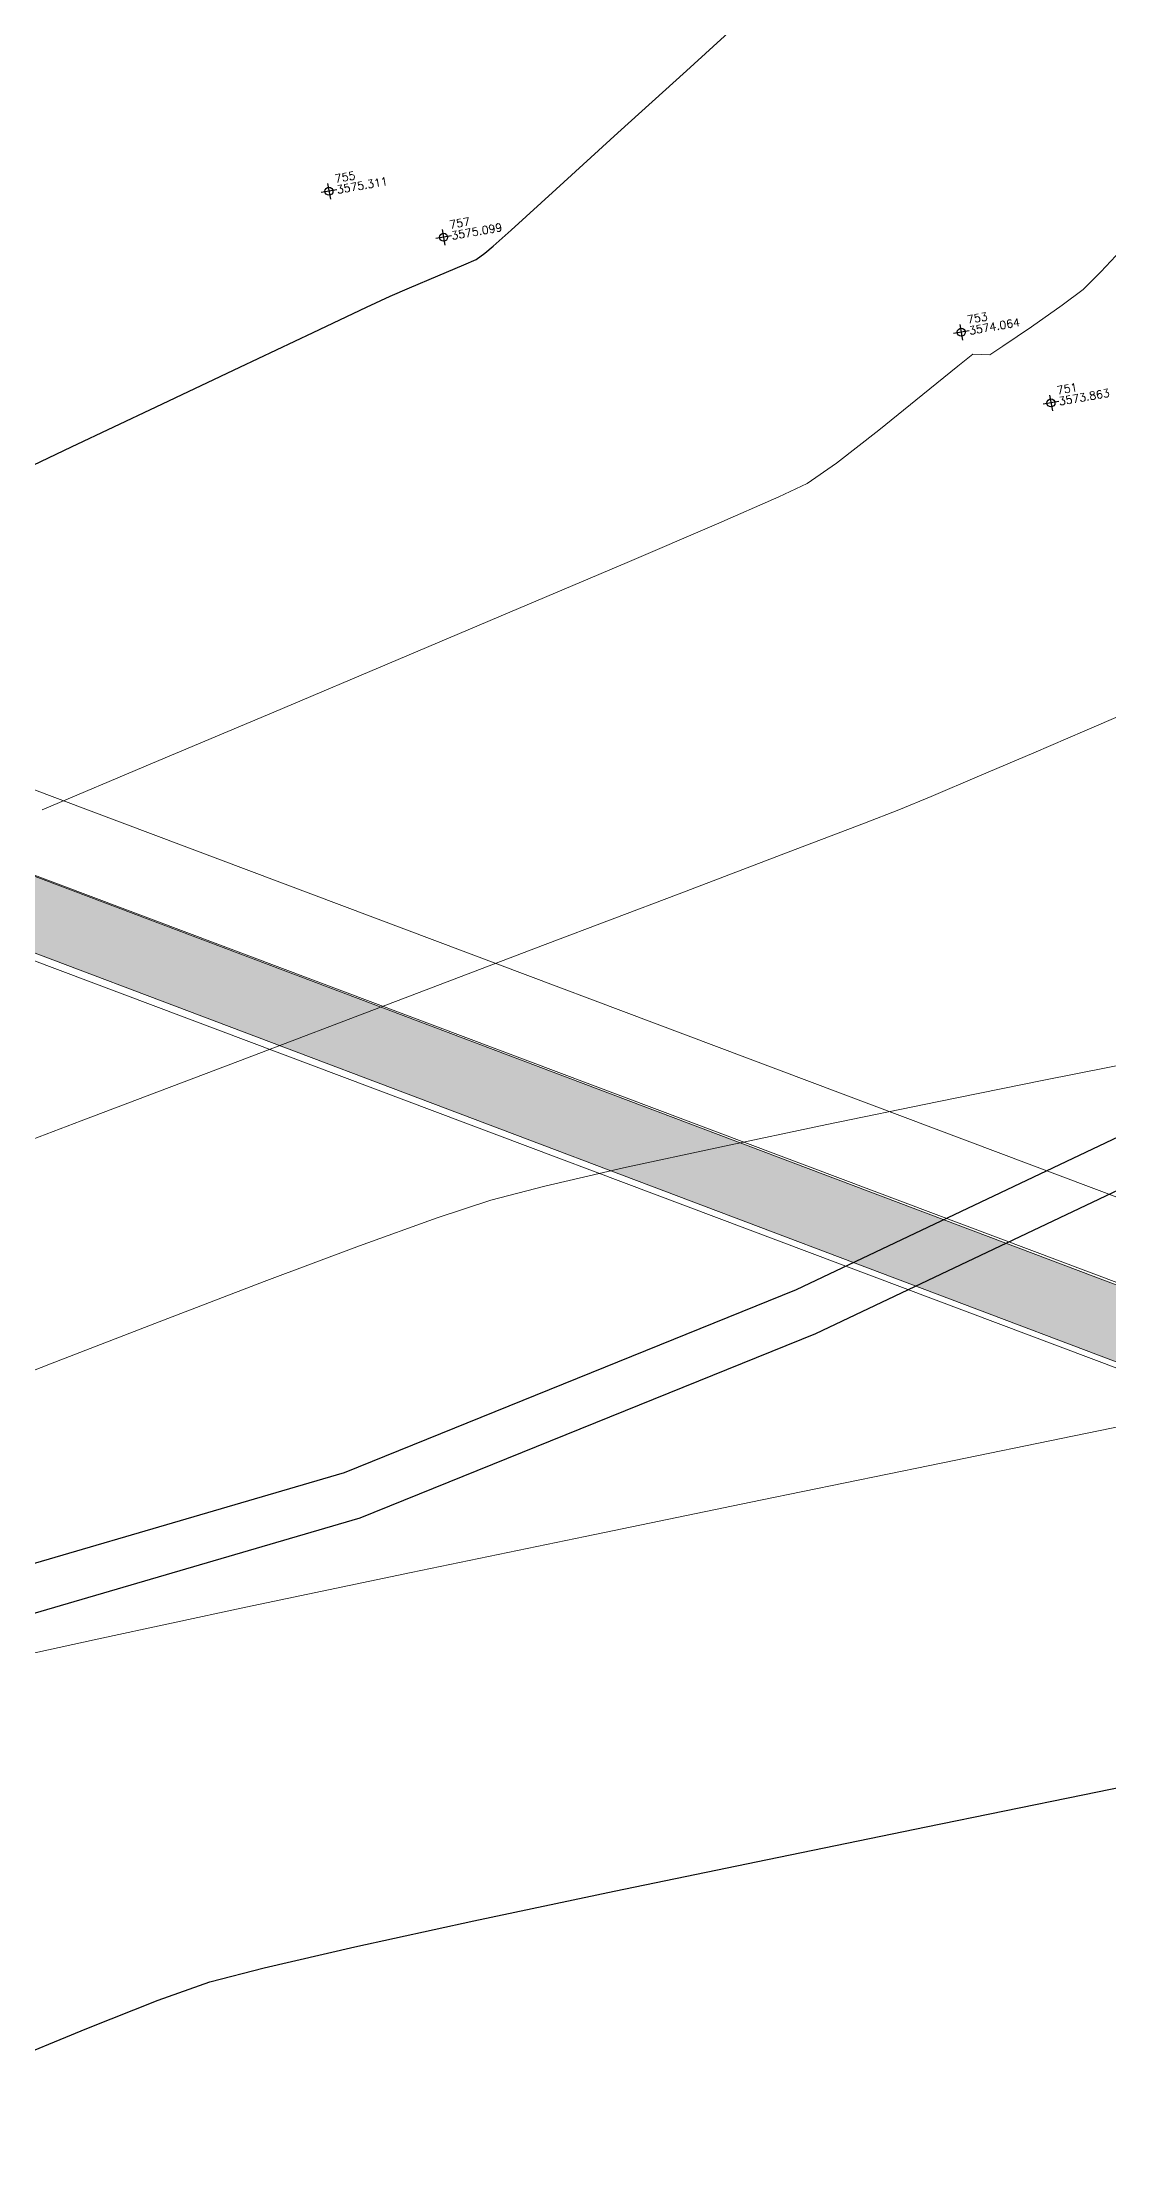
# Model space of a CAD drawing. Header units: millimetres. Extents: x 736950 to 740938, y 8500595 to 8502163.
# Drawn here: x 738134.2 to 738147.54, y 8501359.87 to 8501386.19 of the extents above; entities that cross this region are included whole.
import ezdxf

# ---------------------------------------------------------------- set-up
doc = ezdxf.new("R2010")
doc.units = ezdxf.units.MM
for name, color, linetype, lineweight in [('camino', 22, 'Continuous', 5), ('CAMINO ACTUAL', 1, 'Continuous', 13), ('CONT-MJR', 80, 'Continuous', 30), ('CONT-MNR', 96, 'Continuous', 15), ('COTAS', 40, 'Continuous', 5), ('pista', 251, 'Continuous', 5)]:
    doc.layers.add(name, color=color, linetype=linetype, lineweight=lineweight)
doc.layers.add('CANAL', color=130, linetype='Continuous')
doc.styles.add('5mm', font='arial.ttf', dxfattribs={"height": 3})
doc.styles.add('COTAS', font='arial.ttf')
doc.dimstyles.new('Copy of GenDist', dxfattribs={"dimtxt": 2, "dimasz": 2, "dimexe": 0.18, "dimexo": 0.0625, "dimgap": 1, "dimtad": 2, "dimdec": 3, "dimzin": 1, "dimdsep": 46, "dimtxsty": 'COTAS', "dimcen": 0.09, "dimadec": 3, "dimazin": 0, "dimtfac": 1, "dimtdec": 3, "dimtofl": 0, "dimtmove": 0, "dimatfit": 3, "dimfxl": 1, "dimtolj": 1, "dimtzin": 0, "dimarcsym": 0})

# ---------------------------------------------------------------- blocks, each defined once
blk = doc.blocks.new('*D166')
at = {"layer": 'COTAS', "color": 0, "lineweight": -2, "transparency": 16777216}
for p, q in [((738158.5585231122, 8501412.1130792), (738158.7924768808, 8501411.226644795)), ((738156.8127603072, 8501410.890308227), (738044.4536228252, 8501381.235724028)), ((738042.3318203439, 8501381.437740989), (738042.5657741125, 8501380.551306585))]:
    blk.add_line(p, q, dxfattribs=at)
at = {"layer": 'COTAS', "color": 0, "transparency": 16777216}
for points in [[(738156.727697473, 8501411.212605335), (738156.8978231417, 8501410.56801112), (738158.7465429504, 8501411.400685234)], [(738044.368559991, 8501381.558021136), (738044.5386856596, 8501380.913426923), (738042.519840182, 8501380.725347023)]]:
    blk.add_solid(points, dxfattribs=at)
at = {"layer": 'Defpoints', "color": 0, "transparency": 16777216}
for p in [(738158.5425738308, 8501412.173509907), (738042.3158710625, 8501381.498171696), (738042.519840182, 8501380.725347023)]:
    blk.add_point(p, dxfattribs=at)
at = {"layer": 'COTAS', "color": 0, "transparency": 16777216, "insert": (738101.1489647822, 8501394.108787626), "char_height": 2, "attachment_point": 5, "rotation": 14.78475513061474, "style": 'COTAS'}
blk.add_mtext('\\A1;120.207', dxfattribs=at)

msp = doc.modelspace()

# ---------------------------------------------------------------- hatches: boundary and pattern name
at = {"layer": 'pista'}
h = msp.add_hatch(dxfattribs=at)
h.set_pattern_fill('HONEY', color=256, scale=3, angle=9.94991650582834, style=0)
h.set_pattern_definition([(9.94991650582834, (1479841.21072825, -18.49207214638591), (0.4979252195647159, 0.4170677100899267), [0.375, -0.75]), (129.9499165058283, (1479841.21072825, -18.49207214638591), (-0.6101538418184378, 0.222682034283025), [0.3749999999999999, -0.7499999999999998]), (69.94991650582834, (1479841.21072825, -18.49207214638591), (-0.112228622253722, 0.6397497443729518), [-0.75, 0.375])])
h.paths.add_polyline_path([(737744.7999806425, 8501250.923935566), (737743.4751223363, 8501250.754223157), (737756.465848178, 8501242.026572531), (737763.5739612179, 8501242.006896213), (737770.002546867, 8501243.455222024), (737769.8468594846, 8501244.342704736), (737763.4750639071, 8501242.907173423), (737756.7405500773, 8501242.925815564)])
h.paths.add_polyline_path([(737794.2809870465, 8501256.017245878), (737809.7820272583, 8501263.709828075), (737823.391616501, 8501273.483615467), (737837.0791595323, 8501280.557800073), (737851.5530432165, 8501285.77819753), (737870.8510758049, 8501293.050216693, -0.9976846880626209), (737871.0089264096, 8501292.63424804), (737865.2748787645, 8501289.581801567, 0.7845063948290762), (737866.1540430214, 8501286.121818589), (737883.2588851704, 8501291.348365877), (737897.4188924351, 8501296.516943583), (737903.2981396064, 8501301.44146652, -0.5512150924587264), (737904.1219025984, 8501301.177325813), (737906.855912117, 8501297.98174819, 0.5618964424650519), (737910.2738656431, 8501298.536066804), (737914.22079628, 8501308.558674501), (737925.6412323939, 8501300.72656757, 0.340189525830376), (737928.7023693406, 8501300.894137181), (737936.9171069289, 8501306.117412793, -0.358727273887905), (737938.1716059428, 8501305.962964654), (737943.1732157968, 8501301.051021611, 0.3417074120720416), (737946.0555081918, 8501300.709858142), (737955.8779356404, 8501307.072689936), (737971.8320576148, 8501314.464803053), (737988.5677626224, 8501323.411181662), (738023.1375471824, 8501336.282937778), (738044.4246208373, 8501357.728329657), (738061.4456776979, 8501362.208386911), (738078.9085143938, 8501363.070318012), (738112.0997810266, 8501372.051506756), (738118.6561313582, 8501373.365123207), (738128.3493353954, 8501376.976906104), (738155.2251721952, 8501366.826195797), (738176.6167526407, 8501363.543890122), (738193.8053773039, 8501353.328603027), (738204.7313956148, 8501340.877429372), (738207.705198212, 8501335.751671141), (738214.35685511, 8501331.742925933), (738229.9282901662, 8501313.374534177), (738233.5603594936, 8501308.186787868), (738234.53883727, 8501308.358438132), (738230.6417003467, 8501313.924784988), (738214.9478837823, 8501332.43754055), (738208.3676942562, 8501336.403214611), (738205.4657963786, 8501341.405035153), (738194.387784551, 8501354.029418997), (738176.9261677533, 8501364.406946706), (738155.4549153853, 8501367.70147717), (738128.3514754312, 8501377.93815071), (738118.4090486554, 8501374.233504975), (738111.8936108743, 8501372.928085677), (738078.7671659255, 8501363.964436961), (738061.3074614278, 8501363.102660457), (738043.958527311, 8501358.536303693), (738022.6381405202, 8501337.057350922), (737988.196920163, 8501324.233464561), (737971.4304040315, 8501315.270615296), (737955.4419368334, 8501307.862588815), (737945.5806043665, 8501301.47455489, -0.3391433520832071), (737943.8038299843, 8501301.693147572), (737938.8116631231, 8501306.59581691, 0.3560082385246841), (737936.4342009705, 8501306.876887502), (737928.158540546, 8501301.61487459, -0.3502196171718997), (737926.1502499409, 8501301.468794718), (737914.5128481541, 8501309.44969617, 0.4302069892023044), (737913.4330382891, 8501309.014522241), (737909.4507249827, 8501298.90206584, -0.5704007069138802), (737907.5397775185, 8501298.566836312), (737904.9064502402, 8501301.644734057, 0.4931454261128044), (737902.7202336333, 8501302.131411942), (737896.9620044216, 8501297.308254998), (737882.9728831241, 8501292.20205278), (737866.0373022418, 8501287.027224885, -0.7384715771871906), (737865.6977918843, 8501288.787355538), (737871.5108758068, 8501291.881875956, 0.9119586051647783), (737870.5337161538, 8501293.892406015), (737851.2416702455, 8501286.62264278), (737836.7183275839, 8501281.384406622), (737822.9200107896, 8501274.252970394), (737809.3164408724, 8501264.483505804), (737793.8201376351, 8501256.79327439), (737778.9884914039, 8501246.402265295), (737769.846859484, 8501244.34270474), (737770.0025468671, 8501243.455222024), (737779.3594973255, 8501245.563292695)])
h.paths.add_polyline_path([(738260.5182952256, 8501271.251537092), (738234.538837269, 8501308.358438132), (738233.56035949, 8501308.186787868), (738259.6897886079, 8501270.86568047), (738269.3749442189, 8501234.589470252), (738274.5057655985, 8501215.583008338), (738279.7983711922, 8501189.602392923), (738280.7089290785, 8501189.641305126), (738275.382018582, 8501215.790318219), (738270.2441657205, 8501234.822827347)])

# ---------------------------------------------------------------- linework, layer by layer
at = {"linetype": 'Continuous', "extrusion": (-0.172787269436437, 0.9849591664230046, 0)}
for points, elevation in [([(-2195966.660162654, 0), (-2195966.460162655, 0)], 8245975.608062786), ([(-2195967.972162655, 0), (-2195967.772162654, 0)], 8245974.794062788), ([(-2195974.144162655, 0), (-2195973.944162655, 0)], 8245972.506062788), ([(-2195975.097162655, 0), (-2195974.897162654, 0)], 8245971.442062788)]:
    msp.add_lwpolyline(points, dxfattribs=dict(at, elevation=elevation))
at = {"linetype": 'Continuous', "extrusion": (0.9849591664230046, 0.172787269436437, 0)}
for points, elevation in [([(8245975.708062788, 0), (8245975.508062787, 0)], 2195966.560162655), ([(8245974.894062786, 0), (8245974.694062787, 0)], 2195967.872162655), ([(8245972.606062788, 0), (8245972.406062787, 0)], 2195974.044162654), ([(8245971.542062786, 0), (8245971.342062789, 0)], 2195974.997162655)]:
    msp.add_lwpolyline(points, dxfattribs=dict(at, elevation=elevation))
at = {"linetype": 'Continuous'}
for centre in [(738137.7834339688, 8501384.326966181), (738139.2163492324, 8501383.751906319), (738145.6908544801, 8501382.564762773), (738146.8133662203, 8501381.681432487)]:
    msp.add_circle(centre, 0.05, dxfattribs=at)
at = {"layer": 'camino'}
for p, q in [((738128.3853597563, 8501378.993774325), (738150.9221491993, 8501370.51908273)), ((738128.3514754305, 8501377.93815071), (738150.5548282552, 8501369.58884399)), ((738128.3175911048, 8501376.882527094), (738150.1875073112, 8501368.658605248))]:
    msp.add_line(p, q, dxfattribs=at)
at = {"layer": 'CAMINO ACTUAL'}
for points in [[(737988.1969201654, 8501324.23346456), (738022.638140521, 8501337.057350922), (738043.9585273108, 8501358.536303693), (738061.3074614247, 8501363.102660459), (738078.7671659256, 8501363.964436961), (738111.8936108851, 8501372.92808568), (738118.4090486645, 8501374.233504977), (738128.3514754305, 8501377.93815071), (738155.454915393, 8501367.70147717), (738176.9261677564, 8501364.406946704), (738194.3877845515, 8501354.029418996), (738205.4657963796, 8501341.405035151), (738208.3676942562, 8501336.40321461), (738214.9478837845, 8501332.437540548), (738230.6417003514, 8501313.924784983), (738260.5182952263, 8501271.25153709), (738270.2441656903, 8501234.822827455), (738275.3820185816, 8501215.79031822), (738280.7089290787, 8501189.641305126)], [(737988.5677626258, 8501323.411181664), (738023.1375471818, 8501336.282937778), (738044.4246208366, 8501357.728329655), (738061.4456777014, 8501362.208386911), (738078.9085143864, 8501363.070318013), (738112.0997810143, 8501372.051506754), (738118.6561313678, 8501373.365123209), (738128.349335396, 8501376.976906104), (738155.2251721928, 8501366.826195799), (738176.6167526424, 8501363.54389012), (738193.8053773035, 8501353.328603027), (738204.7313956139, 8501340.877429372), (738207.7051982115, 8501335.751671143), (738214.356855111, 8501331.742925936), (738229.9282901693, 8501313.374534167), (738259.6897886079, 8501270.86568047), (738269.3749442361, 8501234.589470183), (738274.5057655985, 8501215.583008338), (738279.7983711922, 8501189.602392923)]]:
    msp.add_lwpolyline(points, dxfattribs=at)
at = {"layer": 'CANAL'}
for points in [[(738080.0248225427, 8501348.077104645), (738086.059238925, 8501349.369743776), (738097.7089563392, 8501353.1629667), (738123.7599473448, 8501362.87039997), (738132.1319045428, 8501366.606734447), (738137.9766328163, 8501368.313012784), (738143.6323935575, 8501370.60172867), (738156.3902825043, 8501376.652236473), (738174.1355983466, 8501385.213096116)], [(738080.1504981567, 8501347.490414234), (738086.2153788689, 8501348.789579162), (738097.9066786261, 8501352.596341565), (738123.9871904387, 8501362.314775232), (738132.3391927786, 8501366.042204024), (738138.1737368816, 8501367.745509248), (738143.8736869927, 8501370.052107241), (738156.6491904286, 8501376.110968823), (738174.396303432, 8501384.672695471)]]:
    msp.add_lwpolyline(points, dxfattribs=at)
at = {"layer": 'CONT-MJR', "extrusion": (0.6731272627171873, -0.7395266649600045, 0), "elevation": -5790137.83791642}
msp.add_lwpolyline([(6268390.454458952, 3575), (6268391.550579926, 3575)], dxfattribs=at)
at = {"layer": 'CONT-MJR', "extrusion": (0.6725477189915179, -0.740053758641429, 0), "elevation": -5795046.650384322}
msp.add_lwpolyline([(6263851.442550826, 3575), (6263852.599757841, 3575)], dxfattribs=at)
at = {"layer": 'CONT-MJR', "extrusion": (0.6721579864549903, -0.740407753366193, 0), "elevation": -5798343.773566101}
msp.add_lwpolyline([(6260798.429017723, 3575), (6260799.474350216, 3575)], dxfattribs=at)
at = {"layer": 'CONT-MJR', "extrusion": (-0.6717762301575636, 0.7407541404509949, 0), "elevation": 5801570.333140066}
msp.add_lwpolyline([(-6257807.893886085, 3575), (-6257808.654383136, 3575)], dxfattribs=at)
at = {"layer": 'CONT-MJR'}
for points, elevation in [([(738139.8356496717, 8501383.638353469), (738140.0601522436, 8501383.841396198)], 3575), ([(738139.626153962, 8501383.474479306), (738139.7321799971, 8501383.554423472)], 3575), ([(738139.7321799971, 8501383.554423472), (738139.8356496717, 8501383.638353469)], 3575), ([(738138.7922865555, 8501383.120939035), (738139.146330713, 8501383.270073695)], 3575), ([(738139.146330713, 8501383.270073695), (738139.470839591, 8501383.406807063)], 3575), ([(738139.470839591, 8501383.406807063), (738139.626153962, 8501383.474479306)], 3575), ([(738138.2525566407, 8501382.877352176), (738138.5483663476, 8501383.016062906)], 3575), ([(738134.5611350107, 8501381.130643222), (738135.6220226671, 8501381.63285085)], 3575), ([(738133.6067218314, 8501380.679123264), (738134.5611350107, 8501381.130643222)], 3575), ([(738143.2667283161, 8501363.477544906), (738145.2527006038, 8501363.885342555)], 3570), ([(738141.3489519722, 8501363.079546824), (738143.2667283161, 8501363.477544906)], 3570), ([(738139.5960167283, 8501362.709356513), (738141.3489519722, 8501363.079546824)], 3570), ([(738138.1045677414, 8501362.384982165), (738139.5960167283, 8501362.709356513)], 3570), ([(738136.971250169, 8501362.124431977), (738138.1045677414, 8501362.384982165)], 3570), ([(738136.2927091668, 8501361.945714148), (738136.971250169, 8501362.124431977)], 3570), ([(738135.6470295688, 8501361.71670429), (738136.2927091668, 8501361.945714148)], 3570)]:
    msp.add_lwpolyline(points, dxfattribs=dict(at, elevation=elevation))
at = {"layer": 'CONT-MJR', "extrusion": (0.3949973638381722, -0.9186822533177043, 0), "elevation": -7518506.924761488}
msp.add_lwpolyline([(4036138.665197312, 3575), (4036138.930708274, 3575)], dxfattribs=at)
at = {"layer": 'CONT-MJR', "extrusion": (0.4271747431761116, -0.9041690875010178, 0), "elevation": -7371373.580247949}
msp.add_lwpolyline([(4298977.101254066, 3575), (4298977.837538443, 3575)], dxfattribs=at)
at = {"layer": 'CONT-MJR', "extrusion": (-0.4277289553065504, 0.9039070421190262, 0), "elevation": 7368736.747402259}
msp.add_lwpolyline([(-4303494.231069773, 3575), (-4303495.245049983, 3575)], dxfattribs=at)
at = {"layer": 'CONT-MJR', "extrusion": (0.4278920981562903, -0.903829824876015, 0), "elevation": -7367959.87239258}
msp.add_lwpolyline([(4304823.014095396, 3575.000000000006), (4304824.173898402, 3575.000000000006)], dxfattribs=at)
at = {"layer": 'CONT-MJR', "extrusion": (0.1996556648966375, -0.9798661211995655, 0), "elevation": -8182823.574731619}
msp.add_lwpolyline([(2420630.982592697, 3570), (2420632.852673379, 3570)], dxfattribs=at)
at = {"layer": 'CONT-MJR', "extrusion": (0.2000054303669126, -0.9797947886285915, 0), "elevation": -8181958.972154278}
msp.add_lwpolyline([(2423549.814440654, 3570.00000000001), (2423551.812331536, 3570.00000000001)], dxfattribs=at)
at = {"layer": 'CONT-MJR', "extrusion": (0.3668492895245072, -0.9302803871819316, 0), "elevation": -7637865.531703819}
msp.add_lwpolyline([(3805390.664013194, 3570.00000000001), (3805391.62127527, 3570.00000000001)], dxfattribs=at)
at = {"layer": 'CONT-MJR', "extrusion": (0.3821338560790245, -0.9241069830047683, 0), "elevation": -7574101.122126212}
msp.add_lwpolyline([(3930772.321470453, 3570.000000000004), (3930773.483419555, 3570.000000000004)], dxfattribs=at)
at = {"layer": 'CONT-MNR', "extrusion": (0.7287963770242292, -0.6847304877368596, 0), "elevation": -5283197.169259908}
msp.add_lwpolyline([(6701209.417583186, 3574), (6701209.965329953, 3574)], dxfattribs=at)
at = {"layer": 'CONT-MNR', "extrusion": (-0.7081927296246516, 0.7060191624218036, 0), "elevation": 5479388.88264382}
msp.add_lwpolyline([(-6541763.779893919, 3574), (-6541764.093907759, 3574)], dxfattribs=at)
at = {"layer": 'CONT-MNR', "extrusion": (0.5999754829442308, -0.8000183872048423, 0), "elevation": -6358392.562648624}
msp.add_lwpolyline([(5691152.449104247, 3574.000000000004), (5691152.77412471, 3574.000000000004)], dxfattribs=at)
at = {"layer": 'CONT-MNR', "extrusion": (-0.573061452781477, 0.8195123985248687, 0), "elevation": 6543985.126598159}
msp.add_lwpolyline([(-5476734.946167363, 3574.000000000013), (-5476735.418344831, 3574.000000000013)], dxfattribs=at)
at = {"layer": 'CONT-MNR'}
for points, elevation in [([(738146.212999291, 8501382.390506351), (738146.5681898636, 8501382.631759265)], 3574), ([(738145.6495385765, 8501382.142320836), (738145.8348368311, 8501382.290811446)], 3574), ([(738145.8348368311, 8501382.290811446), (738145.9414054394, 8501382.28735842)], 3574), ([(738145.9414054394, 8501382.28735842), (738146.0482710978, 8501382.28350342)], 3574), ([(738144.6598287596, 8501381.34144218), (738145.2118211414, 8501381.785690129)], 3574), ([(738144.131705666, 8501380.93009984), (738144.6598287596, 8501381.34144218)], 3574), ([(738143.4114229421, 8501380.507098604), (738143.7655960943, 8501380.672185961)], 3574), ([(738140.1540074726, 8501379.110843936), (738141.5117227675, 8501379.687574288)], 3574), ([(738147.2369247302, 8501377.581260024), (738147.7121305442, 8501377.785636941)], 3573), ([(738134.1951817237, 8501376.597378392), (738135.5762711192, 8501377.179019788)], 3574), ([(738144.9088626804, 8501376.595526513), (738145.3153897596, 8501376.76389511)], 3573), ([(738144.4788540876, 8501376.429602686), (738144.9088626804, 8501376.595526513)], 3573), ([(738142.1624963074, 8501375.546895543), (738143.527932807, 8501376.066621127)], 3573), ([(738140.4889420597, 8501374.910739634), (738142.1624963074, 8501375.546895543)], 3573), ([(738136.6430701959, 8501373.450391678), (738138.6136675327, 8501374.198467111)], 3573), ([(738146.7251488873, 8501373.214816766), (738147.9245958731, 8501373.455796503)], 3572), ([(738132.8414969726, 8501372.008086897), (738134.6835475194, 8501372.706827039)], 3573), ([(738142.6723025582, 8501372.380743235), (738144.0099534969, 8501372.661188073)], 3572), ([(738141.4666811009, 8501372.119347487), (738142.6723025582, 8501372.380743235)], 3572), ([(738139.1372363466, 8501371.496790264), (738139.8077215616, 8501371.718111493)], 3572), ([(738139.8077215616, 8501371.718111493), (738140.4821378578, 8501371.893102886)], 3572), ([(738135.6574690014, 8501370.195085559), (738136.9744260748, 8501370.69900923)], 3572), ([(738134.3003892928, 8501369.669497203), (738135.6574690014, 8501370.195085559)], 3572), ([(738147.2464494648, 8501368.79975657), (738148.9350442713, 8501369.145572212)], 3571), ([(738145.2967659729, 8501368.400762407), (738147.2464494648, 8501368.79975657)], 3571), ([(738143.1789099769, 8501367.966402872), (738145.2967659729, 8501368.400762407)], 3571), ([(738140.985797656, 8501367.514491122), (738143.1789099769, 8501367.966402872)], 3571), ([(738136.7454687612, 8501366.629263578), (738138.8103451907, 8501367.062840307)], 3571), ([(738134.8840845482, 8501366.231574086), (738136.7454687612, 8501366.629263578)], 3571)]:
    msp.add_lwpolyline(points, dxfattribs=dict(at, elevation=elevation))
at = {"layer": 'CONT-MNR', "extrusion": (0.5447363955701519, -0.8386073332264863, 0), "elevation": -6727226.507768152}
msp.add_lwpolyline([(5250027.031551896, 3574), (5250027.227982558, 3574)], dxfattribs=at)
at = {"layer": 'CONT-MNR', "extrusion": (0.631643206447009, -0.7752592210024601, 0), "elevation": -6124530.212200426}
msp.add_lwpolyline([(5942093.93224667, 3574.00000000001), (5942094.496854512, 3574.00000000001)], dxfattribs=at)
at = {"layer": 'CONT-MNR', "extrusion": (0.5759133070655382, -0.8175107722500269, 0), "elevation": -6524863.461375949}
msp.add_lwpolyline([(5499498.737385676, 3574.00000000001), (5499499.185220232, 3574.00000000001)], dxfattribs=at)
at = {"layer": 'CONT-MNR', "extrusion": (0.3996097178426431, -0.9166853731819458, 0), "elevation": -7498121.882345273}
msp.add_lwpolyline([(4073878.680556187, 3574), (4073879.534276653, 3574)], dxfattribs=at)
at = {"layer": 'CONT-MNR', "extrusion": (0.3936475481730197, -0.9192614469330095, 0), "elevation": -7524422.996232044}
msp.add_lwpolyline([(4025092.304209122, 3574.000000000003), (4025093.519431531, 3574.000000000003)], dxfattribs=at)
at = {"layer": 'CONT-MNR', "extrusion": (0.3895120886777651, -0.9210213530499088, 0), "elevation": -7542437.178335334}
msp.add_lwpolyline([(3991231.144067606, 3574), (3991232.777490775, 3574)], dxfattribs=at)
at = {"layer": 'CONT-MNR', "extrusion": (0.3886717725615269, -0.9213762820986227, 0), "elevation": -7546074.834313354}
msp.add_lwpolyline([(3984347.595478192, 3574), (3984349.285573872, 3574)], dxfattribs=at)
at = {"layer": 'CONT-MNR', "extrusion": (0.3882293058261962, -0.9215628063771399, 0), "elevation": -7547987.148786696}
msp.add_lwpolyline([(3980722.05393274, 3574), (3980723.699077981, 3574)], dxfattribs=at)
at = {"layer": 'CONT-MNR', "extrusion": (0.3933609340375367, -0.9193841284104903, 0), "elevation": -7525673.331261297}
msp.add_lwpolyline([(4022749.986394082, 3573.000000000013), (4022750.680028875, 3573.000000000013)], dxfattribs=at)
at = {"layer": 'CONT-MNR', "extrusion": (0.3916950421070146, -0.9200951005134111, 0), "elevation": -7532947.245827137}
msp.add_lwpolyline([(4009111.672644569, 3573), (4009112.412177575, 3573)], dxfattribs=at)
at = {"layer": 'CONT-MNR', "extrusion": (0.3890825623967744, -0.9212028873373987, 0), "elevation": -7544293.350510223}
msp.add_lwpolyline([(3987719.051008328, 3573), (3987719.705996995, 3573)], dxfattribs=at)
at = {"layer": 'CONT-MNR', "extrusion": (0.3566179833881097, -0.9342502951159278, 0), "elevation": -7679177.842749893}
msp.add_lwpolyline([(3721354.397711505, 3573.000000000009), (3721355.415555742, 3573.000000000009)], dxfattribs=at)
at = {"layer": 'CONT-MNR', "extrusion": (0.3550732239051114, -0.9348384917543943, 0), "elevation": -7685318.576290939}
msp.add_lwpolyline([(3708650.732580087, 3573), (3708652.738567799, 3573)], dxfattribs=at)
at = {"layer": 'CONT-MNR', "extrusion": (0.3547782890457794, -0.9349504615870027, 0), "elevation": -7686488.176256752}
msp.add_lwpolyline([(3706221.826564712, 3573.000000000003), (3706223.922421934, 3573.000000000003)], dxfattribs=at)
at = {"layer": 'CONT-MNR', "extrusion": (0.1984629020194966, -0.9801084003935483, 0), "elevation": -8185772.561533391}
msp.add_lwpolyline([(2410669.643755686, 3572.000000000013), (2410671.005404768, 3572.000000000013)], dxfattribs=at)
at = {"layer": 'CONT-MNR', "extrusion": (0.2010703502320447, -0.9795768036542938, 0), "elevation": -8179328.583517584}
msp.add_lwpolyline([(2432442.728345027, 3572.000000000004), (2432444.137761504, 3572.000000000004)], dxfattribs=at)
at = {"layer": 'CONT-MNR', "extrusion": (0.2239593314941133, -0.9745984905778943, 0), "elevation": -8120110.765931075}
msp.add_lwpolyline([(2623352.165688162, 3572), (2623353.17589211, 3572)], dxfattribs=at)
at = {"layer": 'CONT-MNR', "extrusion": (0.3398074377293955, -0.9404950320250411, 0), "elevation": -7744672.489218468}
msp.add_lwpolyline([(3583044.421760926, 3572.00000000001), (3583045.457024052, 3572.00000000001)], dxfattribs=at)
at = {"layer": 'CONT-MNR', "extrusion": (0.351164519277354, -0.9363137724078958, 0), "elevation": -7700742.954042112}
msp.add_lwpolyline([(3676507.569794789, 3572.000000000003), (3676508.839828917, 3572.000000000003)], dxfattribs=at)
at = {"layer": 'CONT-MNR', "extrusion": (0.3635137291650231, -0.9315888410176124, 0), "elevation": -7651459.165310055}
msp.add_lwpolyline([(3778000.863301619, 3572), (3778002.268984355, 3572)], dxfattribs=at)
at = {"layer": 'CONT-MNR', "extrusion": (0.2032776471997512, -0.9791211355848335, 0), "elevation": -8173821.051917913}
msp.add_lwpolyline([(2450865.204720058, 3571.000000000009), (2450867.426562062, 3571.000000000009)], dxfattribs=at)
at = {"layer": 'CONT-MNR', "extrusion": (0.2146798721471942, -0.9766844692606024, 0), "elevation": -8144689.663332296}
msp.add_lwpolyline([(2545995.490840544, 3571.000000000012), (2545997.093175653, 3571.000000000012)], dxfattribs=at)

# ---------------------------------------------------------------- texts
at = {"color": 2, "char_height": 0.1, "attachment_point": 1, "rotation": 9.94991650582834, "style": '5mm'}
for s, insert, width in [('\\Ftxt.shx;\\W1.0000000000;\\T1.0000000000;\\o\\l755', (738137.8491003043, 8501384.53138715), 0.4), ('\\Ftxt.shx;\\W1.0000000000;\\T1.0000000000;\\o\\l757', (738139.2820155679, 8501383.956327287), 0.4), ('\\Ftxt.shx;\\W1.0000000000;\\T1.0000000000;\\o\\l753', (738145.7565208157, 8501382.76918374), 0.4), ('\\Ftxt.shx;\\W1.0000000000;\\T1.0000000000;\\o\\l751', (738146.8790325559, 8501381.885853456), 0.3666666666666667)]:
    msp.add_mtext(s, dxfattribs=dict(at, insert=insert, width=width))
at = {"color": 1, "char_height": 0.1, "attachment_point": 1, "rotation": 9.94991650582834, "style": '5mm'}
for s, insert, width in [('\\Ftxt.shx;\\W1.0000000000;\\T1.0000000000;\\o\\l3575.311', (738137.8732905221, 8501384.393492866), 0.7666666666666666), ('\\Ftxt.shx;\\W1.0000000000;\\T1.0000000000;\\o\\l3575.099', (738139.3062057857, 8501383.818433004), 0.8166666666666668), ('\\Ftxt.shx;\\W1.0000000000;\\T1.0000000000;\\o\\l3574.064', (738145.7807110335, 8501382.631289456), 0.8166666666666668), ('\\Ftxt.shx;\\W1.0000000000;\\T1.0000000000;\\o\\l3573.863', (738146.9032227737, 8501381.747959172), 0.8333333333333334)]:
    msp.add_mtext(s, dxfattribs=dict(at, insert=insert, width=width))

# ---------------------------------------------------------------- dimensions: what is measured, and where the dimension line sits
at = {"layer": 'COTAS'}
dim = msp.add_aligned_dim(p1=(738158.5425738312, 8501412.173509907), p2=(738042.3158710625, 8501381.498171696), distance=0.7992880437696247, dimstyle='Copy of GenDist', dxfattribs=at)
dim.commit()
dim.dimension.update_dxf_attribs({"geometry": '*D166', "text_midpoint": (738101.1489647822, 8501394.108787626)})

doc.saveas('drawing.dxf')
